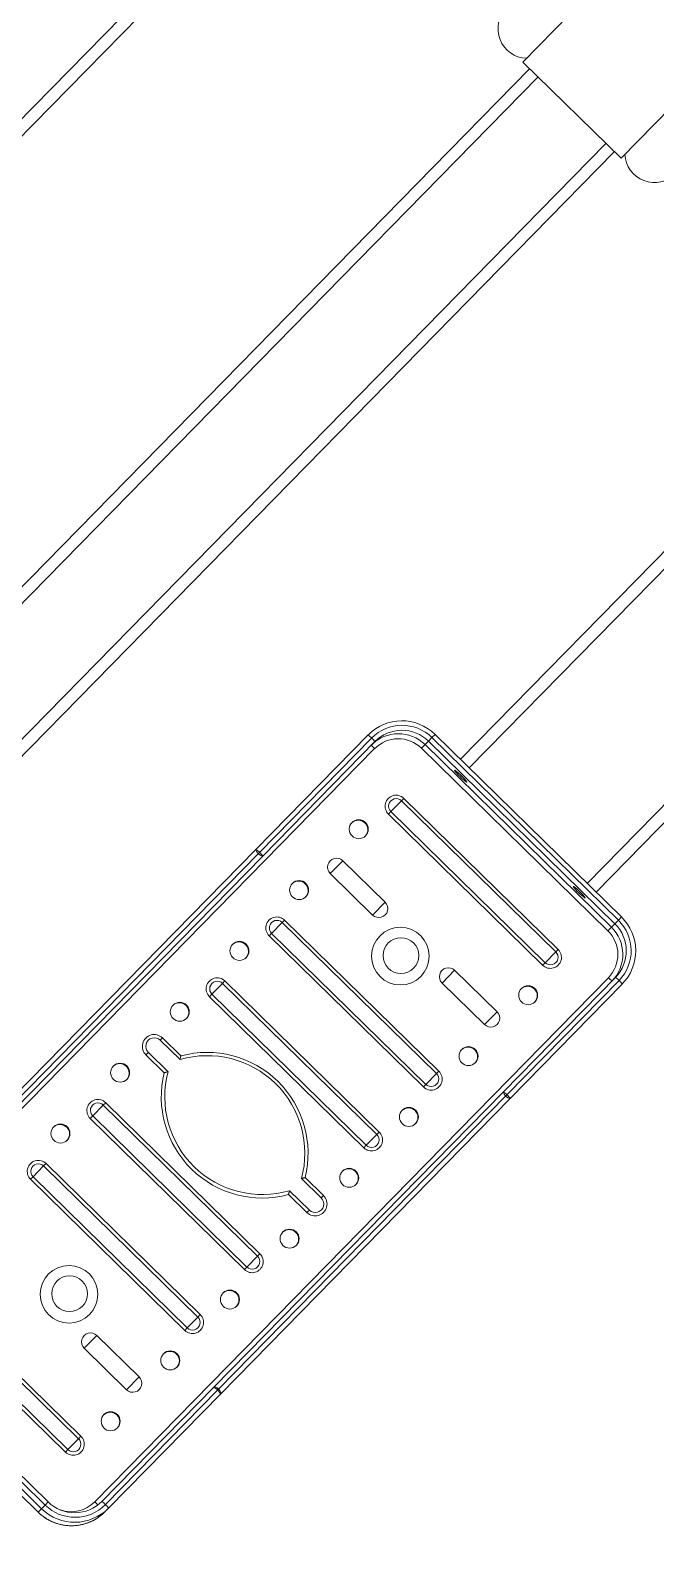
# Model space of a CAD drawing. Header units: metres. Extents: x 859577 to 860336, y 1645916 to 1646650.
# Drawn here: x 859952.543 to 859952.857, y 1646446.642 to 1646447.403 of the extents above; entities that cross this region are included whole.
import ezdxf

# ---------------------------------------------------------------- set-up
doc = ezdxf.new("R2010")
doc.units = ezdxf.units.M
doc.layers.add('A-ACCESORIOS', color=30, linetype='Continuous', lineweight=20)
doc.layers.add('PISO', color=31, linetype='Continuous', lineweight=15)

# ---------------------------------------------------------------- blocks, each defined once
blk = doc.blocks.new('mu10-11')
at = {"layer": 'A-ACCESORIOS', "linetype": 'Continuous', "ltscale": 20}
for p, q in [((1.27434, 0.19456), (0.7834, 0.19456)), ((1.2746, 0.18837), (0.7834, 0.18837)), ((1.04733, 0.03457), (1.04733, -0.03457)), ((1.57547, 0.03457), (1.04733, 0.03457)), ((0.06199, 0.0298), (1.04733, 0.0298)), ((0.06363, 0.02384), (1.04733, 0.02384)), ((0.06199, -0.0298), (1.04733, -0.0298)), ((0.06363, -0.02384), (1.04733, -0.02384)), ((1.57547, -0.03457), (1.04733, -0.03457)), ((0.46299, -0.14664), (0.67082, -0.14664)), ((0.67082, -0.15141), (0.46299, -0.15141)), ((0.46392, -0.14902), (0.67017, -0.14902)), ((0.67017, -0.14902), (0.67097, -0.14902)), ((0.67082, -0.14664), (0.75131, -0.14664)), ((0.75131, -0.15141), (0.67082, -0.15141)), ((0.67097, -0.14902), (0.75146, -0.14902)), ((0.74871, -0.15379), (0.37989, -0.15379)), ((0.35624, -0.17048), (0.35624, -0.30162)), ((0.35625, -0.17048), (0.35625, -0.30162)), ((0.3587, -0.30162), (0.3587, -0.17048)), ((0.36123, -0.30162), (0.36123, -0.17048)), ((0.36346, -0.30162), (0.36346, -0.17048)), ((0.76537, -0.30162), (0.76537, -0.17048)), ((0.7679, -0.17048), (0.76537, -0.17048)), ((0.7679, -0.17048), (0.77035, -0.17048)), ((0.7679, -0.17048), (0.7679, -0.30162)), ((0.77035, -0.17048), (0.77288, -0.17048)), ((0.77035, -0.30162), (0.77035, -0.17048)), ((0.77288, -0.17048), (0.77288, -0.30162)), ((0.77288, -0.17048), (0.77511, -0.17048)), ((0.77511, -0.30162), (0.77511, -0.17048)), ((0.38743, -0.2903), (0.38743, -0.18181)), ((0.3892, -0.18181), (0.3892, -0.2903)), ((0.39683, -0.2903), (0.39683, -0.18181)), ((0.39853, -0.18181), (0.39853, -0.2903)), ((0.47309, -0.2903), (0.47309, -0.18181)), ((0.47486, -0.18181), (0.47309, -0.18181)), ((0.47486, -0.18181), (0.48249, -0.18181)), ((0.47486, -0.18181), (0.47486, -0.2903)), ((0.48249, -0.2903), (0.48249, -0.18181)), ((0.48419, -0.18181), (0.48249, -0.18181)), ((0.48419, -0.18181), (0.48419, -0.2903)), ((0.51592, -0.2903), (0.51592, -0.18181)), ((0.51769, -0.18181), (0.51592, -0.18181)), ((0.51769, -0.18181), (0.52532, -0.18181)), ((0.51769, -0.18181), (0.51769, -0.2903)), ((0.52532, -0.2903), (0.52532, -0.18181)), ((0.52702, -0.18181), (0.52532, -0.18181)), ((0.52702, -0.18181), (0.52702, -0.2903)), ((0.55835, -0.17942), (0.55835, -0.19235)), ((0.55835, -0.17942), (0.56011, -0.17942)), ((0.56011, -0.17942), (0.56011, -0.19332)), ((0.56865, -0.19332), (0.56865, -0.17942)), ((0.57025, -0.17942), (0.56865, -0.17942)), ((0.57025, -0.19235), (0.57025, -0.17942)), ((0.60158, -0.2903), (0.60158, -0.18181)), ((0.60335, -0.18181), (0.60158, -0.18181)), ((0.60335, -0.18181), (0.61098, -0.18181)), ((0.60335, -0.18181), (0.60335, -0.2903)), ((0.61098, -0.2903), (0.61098, -0.18181)), ((0.61268, -0.18181), (0.61098, -0.18181)), ((0.61268, -0.18181), (0.61268, -0.2903)), ((0.64442, -0.2903), (0.64442, -0.18181)), ((0.64618, -0.18181), (0.64442, -0.18181)), ((0.64618, -0.18181), (0.64618, -0.2903)), ((0.64618, -0.18181), (0.65381, -0.18181)), ((0.65381, -0.2903), (0.65381, -0.18181)), ((0.65551, -0.18181), (0.65381, -0.18181)), ((0.65551, -0.18181), (0.65551, -0.2903)), ((0.6883, -0.18181), (0.6883, -0.21161)), ((0.69729, -0.18181), (0.6883, -0.18181)), ((0.69729, -0.21161), (0.69729, -0.18181)), ((0.73008, -0.2903), (0.73008, -0.18181)), ((0.73185, -0.18181), (0.73008, -0.18181)), ((0.73185, -0.18181), (0.73947, -0.18181)), ((0.73185, -0.18181), (0.73185, -0.2903)), ((0.73947, -0.2903), (0.73947, -0.18181)), ((0.74117, -0.18181), (0.73947, -0.18181)), ((0.74117, -0.18181), (0.74117, -0.2903)), ((0.7692, -0.19015), (0.76905, -0.19015)), ((1.27945, -0.18837), (0.77511, -0.18837)), ((1.2814, -0.19456), (0.77511, -0.19456)), ((0.76905, -0.1985), (0.7692, -0.1985)), ((0.69729, -0.21161), (0.6883, -0.21161)), ((0.43132, -0.26049), (0.43132, -0.2903)), ((0.43132, -0.26049), (0.4403, -0.26049)), ((0.4403, -0.2903), (0.4403, -0.26049)), ((0.6883, -0.2903), (0.6883, -0.26049)), ((0.69729, -0.26049), (0.6883, -0.26049)), ((0.69729, -0.26049), (0.69729, -0.2903)), ((0.7692, -0.27361), (0.76905, -0.27361)), ((0.55835, -0.27976), (0.55835, -0.29268)), ((0.56011, -0.27878), (0.56011, -0.29268)), ((0.56865, -0.29268), (0.56865, -0.27878)), ((0.57025, -0.29268), (0.57025, -0.27976)), ((1.2814, -0.27754), (0.77511, -0.27754)), ((0.76905, -0.28195), (0.7692, -0.28195)), ((1.27945, -0.28374), (0.77511, -0.28374)), ((0.3892, -0.2903), (0.38743, -0.2903)), ((0.3892, -0.2903), (0.39683, -0.2903)), ((0.39853, -0.2903), (0.39683, -0.2903)), ((0.43132, -0.2903), (0.4403, -0.2903)), ((0.47486, -0.2903), (0.47309, -0.2903)), ((0.47486, -0.2903), (0.48249, -0.2903)), ((0.48419, -0.2903), (0.48249, -0.2903)), ((0.51769, -0.2903), (0.51592, -0.2903)), ((0.51769, -0.2903), (0.52532, -0.2903)), ((0.52702, -0.2903), (0.52532, -0.2903)), ((0.56011, -0.29268), (0.55835, -0.29268)), ((0.56865, -0.29268), (0.57025, -0.29268)), ((0.60335, -0.2903), (0.60158, -0.2903)), ((0.60335, -0.2903), (0.61098, -0.2903)), ((0.61268, -0.2903), (0.61098, -0.2903)), ((0.64618, -0.2903), (0.64442, -0.2903)), ((0.64618, -0.2903), (0.65381, -0.2903)), ((0.65551, -0.2903), (0.65381, -0.2903)), ((0.69729, -0.2903), (0.6883, -0.2903)), ((0.73185, -0.2903), (0.73008, -0.2903)), ((0.73185, -0.2903), (0.73947, -0.2903)), ((0.74117, -0.2903), (0.73947, -0.2903)), ((0.35625, -0.30162), (0.35624, -0.30162)), ((0.35625, -0.30162), (0.3587, -0.30162)), ((0.3587, -0.30162), (0.36123, -0.30162)), ((0.36123, -0.30162), (0.36346, -0.30162)), ((0.7679, -0.30162), (0.76537, -0.30162)), ((0.77035, -0.30162), (0.7679, -0.30162)), ((0.77035, -0.30162), (0.77288, -0.30162)), ((0.77288, -0.30162), (0.77511, -0.30162)), ((0.37989, -0.31831), (0.74871, -0.31831)), ((0.38249, -0.32547), (0.38005, -0.32547)), ((0.38249, -0.3207), (0.46299, -0.3207)), ((0.46299, -0.32547), (0.38249, -0.32547)), ((0.46314, -0.32308), (0.38265, -0.32308)), ((0.46299, -0.3207), (0.67082, -0.3207)), ((0.67082, -0.32547), (0.46299, -0.32547)), ((0.46392, -0.32308), (0.46314, -0.32308)), ((0.67017, -0.32308), (0.46392, -0.32308)), ((0.67097, -0.32308), (0.67017, -0.32308)), ((0.67082, -0.3207), (0.75131, -0.3207)), ((0.75131, -0.32547), (0.67082, -0.32547)), ((0.75146, -0.32308), (0.67097, -0.32308))]:
    blk.add_line(p, q, dxfattribs=at)
at = {"layer": 'A-ACCESORIOS', "linetype": 'Continuous', "ltscale": 20, "flags": 128}
for points in [[(0.46392, -0.32308), (0.46391, -0.32262), (0.46385, -0.32217), (0.46377, -0.32176), (0.46365, -0.3214), (0.46351, -0.3211), (0.46335, -0.32088), (0.46317, -0.32074), (0.46299, -0.3207)], [(0.46299, -0.32547), (0.46317, -0.32542), (0.46335, -0.32528), (0.46351, -0.32506), (0.46365, -0.32477), (0.46377, -0.32441), (0.46385, -0.32399), (0.46391, -0.32355), (0.46392, -0.32308)]]:
    blk.add_lwpolyline(points, dxfattribs=at)
at = {"layer": 'A-ACCESORIOS', "linetype": 'Continuous', "ltscale": 20}
for centre, radius in [((0.50005, -0.17644), 0.00477), ((0.54288, -0.17644), 0.00477), ((0.58573, -0.17644), 0.00477), ((0.62856, -0.17644), 0.00477), ((0.67139, -0.17644), 0.00477), ((0.7142, -0.17644), 0.00477), ((0.44535, -0.23605), 0.01448), ((0.44573, -0.23605), 0.00897), ((0.6833, -0.23605), 0.01448), ((0.68368, -0.23605), 0.00897), ((0.41439, -0.29566), 0.00477), ((0.45723, -0.29566), 0.00477), ((0.50006, -0.29566), 0.00477), ((0.54289, -0.29566), 0.00477), ((0.58571, -0.29566), 0.00477), ((0.62854, -0.29566), 0.00477), ((0.67137, -0.29566), 0.00477), ((0.7142, -0.29566), 0.00477)]:
    blk.add_circle(centre, radius, dxfattribs=at)
for centre, radius, start, end in [((1.06104, 0.04455), 0.0149, 90, 222.01874), ((1.06104, -0.04471), 0.0149, 137.15636, 270), ((0.67285, -0.14847), 0.00273, 137.89221, 191.65144), ((0.67285, -0.14958), 0.00273, 168.34856, 222.10779), ((0.66156, -0.14843), 0.00943, 356.3899, 10.94926), ((0.66156, -0.14962), 0.00943, 349.05074, 3.6101), ((0.75812, -0.1532), 0.00943, 169.05074, 183.6101), ((0.74884, -0.17046), 0.01906, 359.94231, 89.93962), ((0.74205, -0.14843), 0.00943, 356.3899, 10.94926), ((0.75128, -0.17046), 0.02382, 359.94428, 89.93764), ((0.74205, -0.14962), 0.00943, 349.05074, 3.6101), ((0.75129, -0.17046), 0.01905, 359.93974, 89.94219), ((0.75144, -0.17046), 0.02144, 359.94102, 89.9409), ((0.74869, -0.17047), 0.01667, 359.94102, 89.9409), ((0.49975, -0.17644), 0.00476, 359.93623, 88.10435), ((0.54258, -0.17644), 0.00476, 359.93623, 88.10435), ((0.5643, -0.17941), 0.00595, 359.90764, 180.09236), ((0.58541, -0.17644), 0.00476, 359.93623, 88.10435), ((0.62824, -0.17644), 0.00476, 359.93623, 88.10435), ((0.67107, -0.17644), 0.00476, 359.93623, 88.10435), ((0.7139, -0.17644), 0.00476, 359.93623, 88.10435), ((0.47864, -0.1818), 0.00555, 359.91004, 180.08996), ((0.47868, -0.1818), 0.00381, 359.90847, 180.09153), ((0.49975, -0.17645), 0.00476, 271.9007, 0.05872), ((0.52147, -0.1818), 0.00555, 359.91004, 180.08996), ((0.52151, -0.1818), 0.00381, 359.90847, 180.09153), ((0.54258, -0.17645), 0.00476, 271.9007, 0.05872), ((0.56438, -0.17942), 0.00427, 359.90498, 180.09502), ((0.58541, -0.17645), 0.00476, 271.9007, 0.05872), ((0.60713, -0.1818), 0.00555, 359.91004, 180.08996), ((0.60717, -0.1818), 0.00381, 359.90847, 180.09153), ((0.62824, -0.17645), 0.00476, 271.9007, 0.05872), ((0.64996, -0.1818), 0.00555, 359.91004, 180.08996), ((0.65, -0.1818), 0.00381, 359.90847, 180.09153), ((0.67107, -0.17645), 0.00476, 271.9007, 0.05872), ((0.69279, -0.1818), 0.00449, 359.90498, 180.09502), ((0.7139, -0.17645), 0.00476, 271.9007, 0.05872), ((0.73562, -0.1818), 0.00555, 359.91004, 180.08996), ((0.73566, -0.1818), 0.00381, 359.90847, 180.09153), ((0.79512, -0.19433), 0.0264, 170.90697, 189.09303), ((0.74313, -0.19433), 0.0264, 350.90697, 9.09303), ((0.58408, -0.23605), 0.05072, 120.48229, 239.51771), ((0.58415, -0.23605), 0.04903, 119.35965, 240.64035), ((0.54461, -0.23605), 0.04903, 299.35965, 60.64035), ((0.54452, -0.23605), 0.05072, 300.48229, 59.51771), ((0.69279, -0.21162), 0.00449, 179.90498, 0.09502), ((0.43581, -0.26048), 0.00449, 359.90498, 180.09502), ((0.69279, -0.26048), 0.00449, 359.90498, 180.09502), ((0.79512, -0.27778), 0.0264, 170.90697, 189.09303), ((0.74313, -0.27778), 0.0264, 350.90697, 9.09303), ((0.39298, -0.29031), 0.00555, 179.91004, 0.08996), ((0.39302, -0.2903), 0.00381, 179.90847, 0.09153), ((0.41409, -0.29566), 0.00476, 359.93623, 88.10435), ((0.41409, -0.29567), 0.00476, 271.9007, 0.05872), ((0.43581, -0.2903), 0.00449, 179.90498, 0.09502), ((0.45692, -0.29566), 0.00476, 359.93623, 88.10434), ((0.45692, -0.29567), 0.00476, 271.90071, 0.05872), ((0.47864, -0.29031), 0.00555, 179.91004, 0.08996), ((0.47868, -0.2903), 0.00381, 179.90847, 0.09153), ((0.49975, -0.29566), 0.00476, 359.93623, 88.10435), ((0.49975, -0.29567), 0.00476, 271.9007, 0.05872), ((0.52147, -0.29031), 0.00555, 179.91004, 0.08996), ((0.52151, -0.2903), 0.00381, 179.90847, 0.09153), ((0.54258, -0.29566), 0.00476, 359.93623, 88.10435), ((0.54258, -0.29567), 0.00476, 271.90071, 0.05872), ((0.5643, -0.29269), 0.00595, 179.90764, 0.09236), ((0.56438, -0.29269), 0.00427, 179.90498, 0.09502), ((0.58541, -0.29566), 0.00476, 359.93623, 88.10435), ((0.58541, -0.29567), 0.00476, 271.9007, 0.05872), ((0.60713, -0.29031), 0.00555, 179.91004, 0.08996), ((0.60717, -0.2903), 0.00381, 179.90847, 0.09153), ((0.62824, -0.29566), 0.00476, 359.93623, 88.10435), ((0.62824, -0.29567), 0.00476, 271.9007, 0.05872), ((0.64996, -0.29031), 0.00555, 179.91004, 0.08996), ((0.65, -0.2903), 0.00381, 179.90847, 0.09153), ((0.67107, -0.29566), 0.00476, 359.93623, 88.10435), ((0.67107, -0.29567), 0.00476, 271.9007, 0.05872), ((0.69279, -0.2903), 0.00449, 179.90498, 0.09502), ((0.7139, -0.29566), 0.00476, 359.93623, 88.10435), ((0.7139, -0.29567), 0.00476, 271.9007, 0.05872), ((0.73562, -0.29031), 0.00555, 179.91004, 0.08996), ((0.73566, -0.2903), 0.00381, 179.90847, 0.09153), ((0.38009, -0.30164), 0.02384, 179.96301, 251.10618), ((0.38252, -0.30165), 0.02382, 179.94428, 269.93764), ((0.38267, -0.30164), 0.02144, 179.94102, 269.9409), ((0.38251, -0.30164), 0.01905, 179.93974, 269.94219), ((0.74869, -0.30164), 0.01667, 270.0591, 0.05898), ((0.74884, -0.30164), 0.01905, 270.05781, 0.06026), ((0.75129, -0.30165), 0.02382, 270.05584, 0.06223), ((0.75129, -0.30164), 0.01906, 270.06038, 0.05769), ((0.75144, -0.30164), 0.02144, 270.0591, 0.05898), ((0.3799, -0.30166), 0.01665, 205.41335, 269.97154), ((0.39813, -0.31863), 0.01824, 179.0109, 185.99187), ((0.75812, -0.31891), 0.00943, 176.3899, 190.94926), ((0.38005, -0.30172), 0.02375, 251.14362, 269.99918), ((0.37324, -0.32249), 0.00943, 356.3899, 10.94926), ((0.37324, -0.32368), 0.00943, 349.05074, 3.6101), ((0.45373, -0.32249), 0.00943, 356.3899, 10.94926), ((0.45373, -0.32368), 0.00943, 349.05074, 3.6101), ((0.67285, -0.32253), 0.00273, 137.89221, 191.65144), ((0.67285, -0.32363), 0.00273, 168.34856, 222.10779), ((0.66156, -0.32249), 0.00943, 356.3899, 10.94926), ((0.66156, -0.32368), 0.00943, 349.05074, 3.6101), ((0.74205, -0.32249), 0.00943, 356.3899, 10.94926), ((0.74205, -0.32368), 0.00943, 349.05074, 3.6101)]:
    blk.add_arc(centre, radius, start, end, dxfattribs=at)
for points, knots in [([(0.55835, -0.19235), (0.55845, -0.19239), (0.55864, -0.19249), (0.5591, -0.19274), (0.5596, -0.19302), (0.55995, -0.19323), (0.56011, -0.19332), (0.56011, -0.19332)], [0, 0, 0, 0, 0.249729, 0.498515, 0.772594, 0.9959, 1, 1, 1, 1]), ([(0.56865, -0.19332), (0.56865, -0.19332), (0.56881, -0.19323), (0.56915, -0.19302), (0.56962, -0.19274), (0.57004, -0.19249), (0.57018, -0.19239), (0.57025, -0.19235)], [0, 0, 0, 0, 0.0041, 0.227406, 0.501485, 0.750271, 1, 1, 1, 1]), ([(0.55835, -0.27976), (0.55845, -0.27971), (0.55864, -0.27962), (0.5591, -0.27936), (0.5596, -0.27908), (0.55995, -0.27888), (0.56011, -0.27878), (0.56011, -0.27878)], [0, 0, 0, 0, 0.249729, 0.498515, 0.772594, 0.9959, 1, 1, 1, 1]), ([(0.56865, -0.27878), (0.56865, -0.27878), (0.56881, -0.27888), (0.56915, -0.27908), (0.56962, -0.27936), (0.57004, -0.27962), (0.57018, -0.27971), (0.57025, -0.27976)], [0, 0, 0, 0, 0.0041, 0.227406, 0.501485, 0.750271, 1, 1, 1, 1]), ([(0.35624, -0.30162), (0.35624, -0.30201), (0.35626, -0.30302), (0.35641, -0.30464), (0.35671, -0.30647), (0.35716, -0.30827), (0.35774, -0.31003), (0.35846, -0.31174), (0.35931, -0.31339), (0.36029, -0.31497), (0.36138, -0.31647), (0.36259, -0.31787), (0.36391, -0.31918), (0.36532, -0.32039), (0.36682, -0.32148), (0.3684, -0.32245), (0.37005, -0.32328), (0.37138, -0.32386), (0.37217, -0.32411), (0.37237, -0.32418)], [0, 0, 0, 0, 0.0393218, 0.1019538, 0.1645956, 0.2272372, 0.2898779, 0.3525174, 0.4151552, 0.4777909, 0.5404241, 0.6030546, 0.6656821, 0.7283064, 0.7909275, 0.8535453, 0.91616, 0.9787716, 1, 1, 1, 1])]:
    blk.add_open_spline(points, degree=3, knots=knots, dxfattribs=at)

msp = doc.modelspace()

# ---------------------------------------------------------------- linework, layer by layer
at = {"layer": 'PISO'}
msp.add_ellipse((859952.60069, 1646447.11548), major_axis=(-0.71631, -0.74263), ratio=0.795065, dxfattribs=at)

# ---------------------------------------------------------------- block references
at = {"layer": 'A-ACCESORIOS', "rotation": 45.58213863101575}
msp.add_blockref('mu10-11', (859952.08211, 1646446.61469), dxfattribs=at)

doc.saveas('drawing.dxf')
